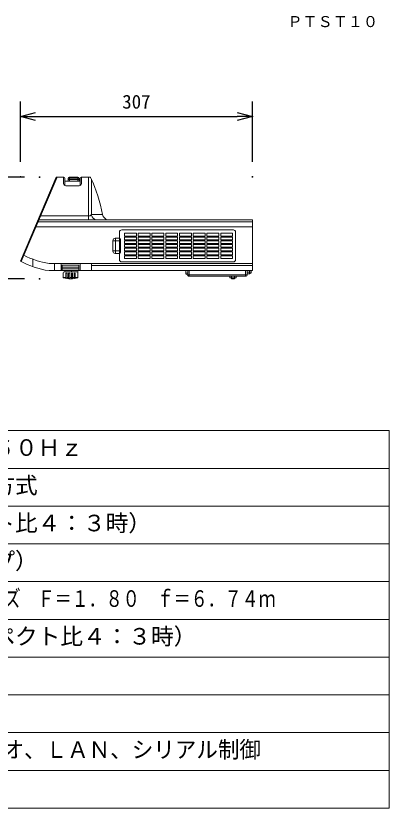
# Model space of a CAD drawing. Units: millimetres, scale not verified. Extents: x -63 to 62, y -56 to 57.
# Drawn here: x 13.1 to 62.5, y -56.5 to 48.4 of the extents above; entities that cross this region are included whole.
import ezdxf
from ezdxf.enums import TextEntityAlignment as Align

# ---------------------------------------------------------------- set-up
doc = ezdxf.new("R2010")
doc.units = ezdxf.units.MM
doc.header["$LTSCALE"] = 0.125
doc.header["$PDMODE"] = 32
doc.header["$PDSIZE"] = 0.0625
for name, color, linetype, lineweight in [('0-0_0', 7, 'Continuous', 25), ('0-1_WAKU', 1, 'Continuous', 18), ('0-5_GAIKEI', 1, 'Continuous', 18), ('0-6_SUNPO', 7, 'Continuous', 25)]:
    doc.layers.add(name, color=color, linetype=linetype, lineweight=lineweight)
for name, color, linetype in [('0-2_MOJI1', 7, 'Continuous'), ('0-3_TOUROKU', 7, 'Continuous'), ('0-4_DEFPOINTS', 7, 'Continuous')]:
    doc.layers.add(name, color=color, linetype=linetype)
doc.styles.add('ＭＳ ゴシック', font='')
doc.styles.get('ＭＳ ゴシック').set_extended_font_data('MS Gothic')

# ---------------------------------------------------------------- blocks, each defined once
blk = doc.blocks.new('_OPEN30')
at = {"layer": '0-0_0'}
blk.add_line((0, 0), (-1, 0), dxfattribs=at)
blk.add_lwpolyline([(-1, 0.26795), (0, 0), (-1, -0.26795)], dxfattribs=at)
blk = doc.blocks.new('D6')
at = {"layer": '0-4_DEFPOINTS'}
for p in [(16.8381, 22.1267), (8.8381, 8.6299), (16.8381, 8.6299)]:
    blk.add_point(p, dxfattribs=at)
at = {"layer": '0-6_SUNPO'}
for p, q in [((14.8381, 22.1267), (6.8381, 22.1267)), ((8.8381, 20.1267), (8.8381, 10.6299)), ((14.8381, 8.6299), (6.8381, 8.6299))]:
    blk.add_line(p, q, dxfattribs=at)
at = {"layer": '0-6_SUNPO', "xscale": 2, "yscale": 2}
for p, rotation in [((8.8381, 22.1267), 90), ((8.8381, 8.6299), 270)]:
    blk.add_blockref('_OPEN30', p, dxfattribs=dict(at, rotation=rotation))
at = {"layer": '0-6_SUNPO', "style": 'ＭＳ ゴシック'}
blk.add_text('135', height=1.833, rotation=90, dxfattribs=at).set_placement((8.3381, 13.5033), align=Align.BOTTOM_LEFT)
blk = doc.blocks.new('D5')
at = {"layer": '0-4_DEFPOINTS'}
for p in [(44.9962, 30.135), (14.2962, 22.135), (44.9962, 22.135)]:
    blk.add_point(p, dxfattribs=at)
at = {"layer": '0-6_SUNPO'}
for p, q in [((14.2962, 24.135), (14.2962, 32.135)), ((44.9962, 24.135), (44.9962, 32.135)), ((16.2962, 30.135), (42.9962, 30.135))]:
    blk.add_line(p, q, dxfattribs=at)
at = {"layer": '0-6_SUNPO', "xscale": 2, "yscale": 2, "rotation": 180}
blk.add_blockref('_OPEN30', (14.2962, 30.135), dxfattribs=at)
at = {"layer": '0-6_SUNPO', "xscale": 2, "yscale": 2}
blk.add_blockref('_OPEN30', (44.9962, 30.135), dxfattribs=at)
at = {"layer": '0-6_SUNPO', "style": 'ＭＳ ゴシック'}
blk.add_text('307', height=1.833, dxfattribs=at).set_placement((27.7712, 30.635), align=Align.BOTTOM_LEFT)

msp = doc.modelspace()

# ---------------------------------------------------------------- linework, layer by layer
at = {"layer": '0-1_WAKU', "color": 4}
for p, q in [((62.4905, -6.4997), (-62.5095, -6.4997)), ((62.4905, -56.4997), (62.4905, -6.4997)), ((-62.5095, -56.4997), (62.4905, -56.4997))]:
    msp.add_line(p, q, dxfattribs=at)
at = {"layer": '0-1_WAKU'}
for p, q in [((-62.5095, -11.4997), (62.4905, -11.4997)), ((-62.5095, -16.4997), (62.4905, -16.4997)), ((-62.5095, -21.4997), (62.4905, -21.4997)), ((-62.5095, -26.4997), (62.4905, -26.4997)), ((-62.5095, -31.4997), (62.4905, -31.4997)), ((-62.5095, -36.4997), (62.4905, -36.4997)), ((-62.5095, -41.4997), (62.4905, -41.4997)), ((-62.5095, -46.4997), (62.4905, -46.4997)), ((-62.5095, -51.4997), (62.4905, -51.4997))]:
    msp.add_line(p, q, dxfattribs=at)
at = {"layer": '0-5_GAIKEI', "color": 7}
for p, q in [((13.7002, 15.9632), (18.4101, 27.0869)), ((18.4101, 27.0869), (19.4461, 27.0869)), ((19.5946, 26.9384), (19.5946, 26.0725)), ((19.5946, 26.5331), (21.5844, 26.5331)), ((20.0077, 26.9384), (20.0077, 26.5331)), ((20.1562, 27.0869), (21.305, 27.0869)), ((21.4535, 26.9384), (21.4535, 26.5331)), ((21.5844, 26.9384), (21.5844, 26.0725)), ((22.8578, 27.0869), (21.7329, 27.0869)), ((22.5106, 27.0869), (22.8578, 27.0869)), ((19.7052, 25.924), (21.4738, 25.924)), ((44.4002, 14.6869), (44.4002, 21.407)), ((17.4881, 14.6869), (44.4002, 14.6869)), ((19.3624, 14.3811), (19.3624, 13.7557)), ((21.1671, 14.5296), (19.5109, 14.5296)), ((19.5705, 14.5296), (19.5705, 14.6869)), ((21.291, 14.4629), (21.291, 14.6869)), ((21.3156, 14.3811), (21.3156, 13.7557)), ((35.6078, 14.2812), (35.6078, 14.6869)), ((35.6083, 14.3702), (35.8359, 14.3702)), ((35.8359, 14.1327), (35.8359, 14.6869)), ((35.9809, 13.9364), (43.5501, 13.9364)), ((41.4165, 13.7301), (41.4165, 13.9364)), ((41.4165, 13.7301), (42.2392, 13.7301)), ((41.6219, 13.7301), (41.6219, 13.9364)), ((42.0283, 13.7301), (42.0283, 13.9364)), ((42.2392, 13.7301), (42.2392, 13.9364)), ((43.6985, 14.0849), (43.6985, 14.6869)), ((43.6985, 14.2689), (44.0697, 14.2689)), ((44.2181, 14.4174), (44.2181, 14.6869))]:
    msp.add_line(p, q, dxfattribs=at)
at = {"layer": '0-5_GAIKEI'}
for p, q in [((13.802, 15.9021), (18.5384, 27.0869)), ((19.4082, 27.0869), (19.4082, 26.221)), ((20.0077, 26.7596), (21.4535, 26.7596)), ((20.0079, 26.9459), (21.4533, 26.9459)), ((20.1739, 27.0869), (20.1739, 26.5331)), ((21.2872, 27.0869), (21.2872, 26.5331)), ((21.7708, 27.0869), (21.7708, 26.221)), ((22.7096, 21.407), (22.7096, 27.0869)), ((23.1, 22.0078), (23.1, 26.7862)), ((23.1, 22.1031), (24.5474, 22.1031)), ((16.0288, 21.1572), (44.4002, 21.1572)), ((16.1347, 21.407), (44.4002, 21.407)), ((16.3609, 21.941), (22.7096, 21.941)), ((15.7519, 20.5038), (44.4002, 20.5038)), ((41.8749, 20.0936), (27.0966, 20.0936)), ((26.792, 18.9677), (26.2387, 18.9677)), ((26.2573, 18.9677), (26.2573, 16.9602)), ((26.7996, 19.7966), (26.7996, 16.1421)), ((29.0386, 19.6372), (27.467, 19.6372)), ((27.467, 19.6372), (27.467, 19.2714)), ((29.0386, 19.2714), (27.467, 19.2714)), ((27.467, 19.1424), (27.467, 18.7766)), ((29.0386, 19.1424), (27.467, 19.1424)), ((29.0386, 19.6372), (29.0386, 19.2714)), ((29.0386, 19.1424), (29.0386, 18.7766)), ((29.2862, 19.6372), (29.2862, 19.2714)), ((30.8578, 19.6372), (29.2862, 19.6372)), ((30.8578, 19.2714), (29.2862, 19.2714)), ((30.8578, 19.1424), (29.2862, 19.1424)), ((29.2862, 19.1424), (29.2862, 18.7766)), ((30.8578, 19.6372), (30.8578, 19.2714)), ((30.8578, 19.1424), (30.8578, 18.7766)), ((32.677, 19.6372), (31.1054, 19.6372)), ((31.1054, 19.6372), (31.1054, 19.2714)), ((32.677, 19.2714), (31.1054, 19.2714)), ((31.1054, 19.1424), (31.1054, 18.7766)), ((32.677, 19.1424), (31.1054, 19.1424)), ((32.677, 19.6372), (32.677, 19.2714)), ((32.677, 19.1424), (32.677, 18.7766)), ((34.4962, 19.6372), (32.9246, 19.6372)), ((32.9246, 19.6372), (32.9246, 19.2714)), ((34.4962, 19.2714), (32.9246, 19.2714)), ((32.9246, 19.1424), (32.9246, 18.7766)), ((34.4962, 19.1424), (32.9246, 19.1424)), ((34.4962, 19.6372), (34.4962, 19.2714)), ((34.4962, 19.1424), (34.4962, 18.7766)), ((34.7437, 19.6372), (34.7437, 19.2714)), ((36.3153, 19.6372), (34.7437, 19.6372)), ((36.3153, 19.2714), (34.7437, 19.2714)), ((36.3153, 19.1424), (34.7437, 19.1424)), ((34.7437, 19.1424), (34.7437, 18.7766)), ((36.3153, 19.6372), (36.3153, 19.2714)), ((36.3153, 19.1424), (36.3153, 18.7766)), ((36.5629, 19.6372), (36.5629, 19.2714)), ((38.1345, 19.6372), (36.5629, 19.6372)), ((38.1345, 19.2714), (36.5629, 19.2714)), ((38.1345, 19.1424), (36.5629, 19.1424)), ((36.5629, 19.1424), (36.5629, 18.7766)), ((38.1345, 19.6372), (38.1345, 19.2714)), ((38.1345, 19.1424), (38.1345, 18.7766)), ((38.3821, 19.6372), (38.3821, 19.2714)), ((39.9537, 19.6372), (38.3821, 19.6372)), ((39.9537, 19.2714), (38.3821, 19.2714)), ((39.9537, 19.1424), (38.3821, 19.1424)), ((38.3821, 19.1424), (38.3821, 18.7766)), ((39.9537, 19.6372), (39.9537, 19.2714)), ((39.9537, 19.1424), (39.9537, 18.7766)), ((41.7729, 19.6372), (40.2013, 19.6372)), ((40.2013, 19.6372), (40.2013, 19.2714)), ((41.7729, 19.2714), (40.2013, 19.2714)), ((40.2013, 19.1424), (40.2013, 18.7766)), ((41.7729, 19.1424), (40.2013, 19.1424)), ((41.7729, 19.6372), (41.7729, 19.2714)), ((41.7729, 19.1424), (41.7729, 18.7766)), ((42.1719, 16.1421), (42.1719, 19.7966)), ((25.9417, 18.6707), (25.9417, 17.2572)), ((26.792, 18.6325), (25.9417, 18.6325)), ((26.9405, 17.1087), (26.9405, 18.8192)), ((29.0386, 18.7766), (27.467, 18.7766)), ((29.0386, 18.6475), (27.467, 18.6475)), ((27.467, 18.6475), (27.467, 18.2818)), ((29.0386, 18.2818), (27.467, 18.2818)), ((29.0386, 18.1527), (27.467, 18.1527)), ((27.467, 18.1527), (27.467, 17.787)), ((29.0386, 18.6475), (29.0386, 18.2818)), ((29.0386, 18.1527), (29.0386, 17.787)), ((30.8578, 18.7766), (29.2862, 18.7766)), ((29.2862, 18.6475), (29.2862, 18.2818)), ((30.8578, 18.6475), (29.2862, 18.6475)), ((30.8578, 18.2818), (29.2862, 18.2818)), ((29.2862, 18.1527), (29.2862, 17.787)), ((30.8578, 18.1527), (29.2862, 18.1527)), ((30.8578, 18.6475), (30.8578, 18.2818)), ((30.8578, 18.1527), (30.8578, 17.787)), ((32.677, 18.7766), (31.1054, 18.7766)), ((32.677, 18.6475), (31.1054, 18.6475)), ((31.1054, 18.6475), (31.1054, 18.2818)), ((32.677, 18.2818), (31.1054, 18.2818)), ((32.677, 18.1527), (31.1054, 18.1527)), ((31.1054, 18.1527), (31.1054, 17.787)), ((32.677, 18.6475), (32.677, 18.2818)), ((32.677, 18.1527), (32.677, 17.787)), ((34.4962, 18.7766), (32.9246, 18.7766)), ((34.4962, 18.6475), (32.9246, 18.6475)), ((32.9246, 18.6475), (32.9246, 18.2818)), ((34.4962, 18.2818), (32.9246, 18.2818)), ((34.4962, 18.1527), (32.9246, 18.1527)), ((32.9246, 18.1527), (32.9246, 17.787)), ((34.4962, 18.6475), (34.4962, 18.2818)), ((34.4962, 18.1527), (34.4962, 17.787)), ((36.3153, 18.7766), (34.7437, 18.7766)), ((34.7437, 18.6475), (34.7437, 18.2818)), ((36.3153, 18.6475), (34.7437, 18.6475)), ((36.3153, 18.2818), (34.7437, 18.2818)), ((34.7437, 18.1527), (34.7437, 17.787)), ((36.3153, 18.1527), (34.7437, 18.1527)), ((36.3153, 18.6475), (36.3153, 18.2818)), ((36.3153, 18.1527), (36.3153, 17.787)), ((38.1345, 18.7766), (36.5629, 18.7766)), ((36.5629, 18.6475), (36.5629, 18.2818)), ((38.1345, 18.6475), (36.5629, 18.6475)), ((38.1345, 18.2818), (36.5629, 18.2818)), ((36.5629, 18.1527), (36.5629, 17.787)), ((38.1345, 18.1527), (36.5629, 18.1527)), ((38.1345, 18.6475), (38.1345, 18.2818)), ((38.1345, 18.1527), (38.1345, 17.787)), ((39.9537, 18.7766), (38.3821, 18.7766)), ((38.3821, 18.6475), (38.3821, 18.2818)), ((39.9537, 18.6475), (38.3821, 18.6475)), ((39.9537, 18.2818), (38.3821, 18.2818)), ((38.3821, 18.1527), (38.3821, 17.787)), ((39.9537, 18.1527), (38.3821, 18.1527)), ((39.9537, 18.6475), (39.9537, 18.2818)), ((39.9537, 18.1527), (39.9537, 17.787)), ((41.7729, 18.7766), (40.2013, 18.7766)), ((41.7729, 18.6475), (40.2013, 18.6475)), ((40.2013, 18.6475), (40.2013, 18.2818)), ((41.7729, 18.2818), (40.2013, 18.2818)), ((41.7729, 18.1527), (40.2013, 18.1527)), ((40.2013, 18.1527), (40.2013, 17.787)), ((41.7729, 18.6475), (41.7729, 18.2818)), ((41.7729, 18.1527), (41.7729, 17.787)), ((26.792, 17.2954), (25.9417, 17.2954)), ((26.2387, 16.9602), (26.792, 16.9602)), ((29.0386, 17.787), (27.467, 17.787)), ((27.467, 17.6579), (27.467, 17.2921)), ((29.0386, 17.6579), (27.467, 17.6579)), ((29.0386, 17.2921), (27.467, 17.2921)), ((27.467, 17.163), (27.467, 16.7973)), ((29.0386, 17.163), (27.467, 17.163)), ((29.0386, 16.7973), (27.467, 16.7973)), ((29.0386, 17.6579), (29.0386, 17.2921)), ((29.0386, 17.163), (29.0386, 16.7973)), ((30.8578, 17.787), (29.2862, 17.787)), ((30.8578, 17.6579), (29.2862, 17.6579)), ((29.2862, 17.6579), (29.2862, 17.2921)), ((30.8578, 17.2921), (29.2862, 17.2921)), ((30.8578, 17.163), (29.2862, 17.163)), ((29.2862, 17.163), (29.2862, 16.7973)), ((30.8578, 16.7973), (29.2862, 16.7973)), ((30.8578, 17.6579), (30.8578, 17.2921)), ((30.8578, 17.163), (30.8578, 16.7973)), ((32.677, 17.787), (31.1054, 17.787)), ((31.1054, 17.6579), (31.1054, 17.2921)), ((32.677, 17.6579), (31.1054, 17.6579)), ((32.677, 17.2921), (31.1054, 17.2921)), ((31.1054, 17.163), (31.1054, 16.7973)), ((32.677, 17.163), (31.1054, 17.163)), ((32.677, 16.7973), (31.1054, 16.7973)), ((32.677, 17.6579), (32.677, 17.2921)), ((32.677, 17.163), (32.677, 16.7973)), ((34.4962, 17.787), (32.9246, 17.787)), ((32.9246, 17.6579), (32.9246, 17.2921)), ((34.4962, 17.6579), (32.9246, 17.6579)), ((34.4962, 17.2921), (32.9246, 17.2921)), ((32.9246, 17.163), (32.9246, 16.7973)), ((34.4962, 17.163), (32.9246, 17.163)), ((34.4962, 16.7973), (32.9246, 16.7973)), ((34.4962, 17.6579), (34.4962, 17.2921)), ((34.4962, 17.163), (34.4962, 16.7973)), ((36.3153, 17.787), (34.7437, 17.787)), ((36.3153, 17.6579), (34.7437, 17.6579)), ((34.7437, 17.6579), (34.7437, 17.2921)), ((36.3153, 17.2921), (34.7437, 17.2921)), ((36.3153, 17.163), (34.7437, 17.163)), ((34.7437, 17.163), (34.7437, 16.7973)), ((36.3153, 16.7973), (34.7437, 16.7973)), ((36.3153, 17.6579), (36.3153, 17.2921)), ((36.3153, 17.163), (36.3153, 16.7973)), ((38.1345, 17.787), (36.5629, 17.787)), ((38.1345, 17.6579), (36.5629, 17.6579)), ((36.5629, 17.6579), (36.5629, 17.2921)), ((38.1345, 17.2921), (36.5629, 17.2921)), ((38.1345, 17.163), (36.5629, 17.163)), ((36.5629, 17.163), (36.5629, 16.7973)), ((38.1345, 16.7973), (36.5629, 16.7973)), ((38.1345, 17.6579), (38.1345, 17.2921)), ((38.1345, 17.163), (38.1345, 16.7973)), ((39.9537, 17.787), (38.3821, 17.787)), ((39.9537, 17.6579), (38.3821, 17.6579)), ((38.3821, 17.6579), (38.3821, 17.2921)), ((39.9537, 17.2921), (38.3821, 17.2921)), ((39.9537, 17.163), (38.3821, 17.163)), ((38.3821, 17.163), (38.3821, 16.7973)), ((39.9537, 16.7973), (38.3821, 16.7973)), ((39.9537, 17.6579), (39.9537, 17.2921)), ((39.9537, 17.163), (39.9537, 16.7973)), ((41.7729, 17.787), (40.2013, 17.787)), ((40.2013, 17.6579), (40.2013, 17.2921)), ((41.7729, 17.6579), (40.2013, 17.6579)), ((41.7729, 17.2921), (40.2013, 17.2921)), ((40.2013, 17.163), (40.2013, 16.7973)), ((41.7729, 17.163), (40.2013, 17.163)), ((41.7729, 16.7973), (40.2013, 16.7973)), ((41.7729, 17.6579), (41.7729, 17.2921)), ((41.7729, 17.163), (41.7729, 16.7973)), ((15.3241, 16.2079), (15.3241, 15.2308)), ((27.0966, 15.8451), (41.8749, 15.8451)), ((29.0386, 16.6682), (27.467, 16.6682)), ((27.467, 16.6682), (27.467, 16.3025)), ((29.0386, 16.3025), (27.467, 16.3025)), ((29.0386, 16.6682), (29.0386, 16.3025)), ((29.2862, 16.6682), (29.2862, 16.3025)), ((30.8578, 16.6682), (29.2862, 16.6682)), ((30.8578, 16.3025), (29.2862, 16.3025)), ((30.8578, 16.6682), (30.8578, 16.3025)), ((32.677, 16.6682), (31.1054, 16.6682)), ((31.1054, 16.6682), (31.1054, 16.3025)), ((32.677, 16.3025), (31.1054, 16.3025)), ((32.677, 16.6682), (32.677, 16.3025)), ((34.4962, 16.6682), (32.9246, 16.6682)), ((32.9246, 16.6682), (32.9246, 16.3025)), ((34.4962, 16.3025), (32.9246, 16.3025)), ((34.4962, 16.6682), (34.4962, 16.3025)), ((34.7437, 16.6682), (34.7437, 16.3025)), ((36.3153, 16.6682), (34.7437, 16.6682)), ((36.3153, 16.3025), (34.7437, 16.3025)), ((36.3153, 16.6682), (36.3153, 16.3025)), ((36.5629, 16.6682), (36.5629, 16.3025)), ((38.1345, 16.6682), (36.5629, 16.6682)), ((38.1345, 16.3025), (36.5629, 16.3025)), ((38.1345, 16.6682), (38.1345, 16.3025)), ((38.3821, 16.6682), (38.3821, 16.3025)), ((39.9537, 16.6682), (38.3821, 16.6682)), ((39.9537, 16.3025), (38.3821, 16.3025)), ((39.9537, 16.6682), (39.9537, 16.3025)), ((41.7729, 16.6682), (40.2013, 16.6682)), ((40.2013, 16.6682), (40.2013, 16.3025)), ((41.7729, 16.3025), (40.2013, 16.3025)), ((41.7729, 16.6682), (41.7729, 16.3025)), ((17.5059, 15.6223), (44.4002, 15.6223)), ((18.1979, 15.6223), (18.1979, 14.6869)), ((19.077, 15.6223), (19.077, 14.6869)), ((19.2195, 15.42), (21.4484, 15.42)), ((19.2195, 15.42), (19.2195, 14.6869)), ((19.2195, 15.1707), (21.4484, 15.1707)), ((19.2195, 14.9095), (21.4484, 14.9095)), ((21.4484, 15.42), (21.4484, 14.6869)), ((21.5909, 15.6223), (21.5909, 14.6869)), ((23.1234, 15.6223), (23.1234, 14.6869)), ((23.1234, 15.3725), (44.4002, 15.3725)), ((19.7174, 13.7833), (19.3624, 13.7833)), ((19.7174, 14.3467), (19.7174, 13.6912)), ((19.7174, 14.3467), (19.8741, 14.3467)), ((19.7174, 13.6912), (19.8741, 13.6912)), ((19.8741, 14.3467), (19.8741, 13.6912)), ((20.0724, 13.7833), (19.8741, 13.7833)), ((20.0724, 14.3467), (20.2292, 14.3467)), ((20.2292, 14.3467), (20.2292, 13.6912)), ((20.4488, 13.7833), (20.2292, 13.7833)), ((20.4488, 14.3467), (20.4488, 13.6912)), ((20.6056, 14.3467), (20.4488, 14.3467)), ((20.6056, 13.6912), (20.4488, 13.6912)), ((20.4573, 14.5296), (20.4573, 14.6869)), ((20.6056, 14.3467), (20.6056, 13.6912)), ((20.8039, 13.7833), (20.6056, 13.7833)), ((20.9606, 14.3467), (20.8039, 14.3467)), ((20.8039, 14.3467), (20.8039, 13.6912)), ((21.3156, 13.7833), (20.9606, 13.7833)), ((35.7563, 14.1327), (43.6985, 14.1327)), ((36.0397, 13.9364), (36.0397, 14.6869)), ((43.4958, 13.9364), (43.4958, 14.6869)), ((43.6985, 14.4779), (44.2181, 14.4779)), ((43.99, 14.2689), (43.99, 14.6869))]:
    msp.add_line(p, q, dxfattribs=at)
for points in [[(20.0724, 14.3467), (20.0724, 13.6912), (20.2292, 13.6912)], [(20.9606, 14.3467), (20.9606, 13.6912), (20.8039, 13.6912)]]:
    msp.add_lwpolyline(points, dxfattribs=at)
at = {"layer": '0-5_GAIKEI', "color": 7}
for centre, radius, start, end in [((19.4461, 26.9384), 0.1485, 0, 90), ((20.1562, 26.9384), 0.1485, 90, 180), ((21.305, 26.9384), 0.1485, 0, 90), ((21.7329, 26.9384), 0.1485, 90, 180), ((22.8578, 26.9384), 0.1485, 27.02039, 90), ((6.3919, 19.0348), 18.4129, 9.59248, 25.65207), ((19.7431, 26.0725), 0.1485, 180, 270), ((21.4359, 26.0725), 0.1485, 270, 0), ((25.6601, 22.5), 1.1814, 199.63195, 247.69123), ((19.1529, 25.887), 11.3232, 241.21305, 261.54511), ((19.5109, 14.3811), 0.1485, 90, 180), ((20.339, 16.5523), 2.9622, 250.75009, 289.24991), ((21.1671, 14.3811), 0.1485, 0, 90), ((35.7563, 14.2812), 0.1485, 180, 270), ((36.0103, 14.1098), 0.1759, 172.52761, 279.63206), ((41.8469, 13.911), 0.3232, 214.02923, 325.97077), ((43.5501, 14.0849), 0.1485, 270, 0), ((44.0697, 14.4174), 0.1485, 270, 0)]:
    msp.add_arc(centre, radius, start, end, dxfattribs=at)
at = {"layer": '0-5_GAIKEI'}
for centre, radius, start, end in [((19.7052, 26.221), 0.297, 180, 270), ((21.4738, 26.221), 0.297, 270, 0), ((22.7876, 22.3044), 0.3716, 257.88166, 327.21245), ((23.9974, 22.309), 0.9465, 198.55725, 252.34956), ((27.0966, 19.7966), 0.297, 90, 180), ((41.8749, 19.7966), 0.297, 0, 90), ((26.2387, 18.6707), 0.297, 90, 180), ((26.792, 18.8192), 0.1485, 0, 90), ((26.2387, 17.2572), 0.297, 180, 270), ((26.792, 17.1087), 0.1485, 270, 0), ((19.2666, 26.5403), 11.059, 242.50712, 260.83923), ((27.0966, 16.1421), 0.297, 180, 270), ((41.8749, 16.1421), 0.297, 270, 0)]:
    msp.add_arc(centre, radius, start, end, dxfattribs=at)

# ---------------------------------------------------------------- block references
at = {"layer": '0-6_SUNPO'}
for name in ['D5', 'D6']:
    msp.add_blockref(name, (-0.596, 4.9601), dxfattribs=at)

# ---------------------------------------------------------------- texts
at = {"layer": '0-2_MOJI1', "style": 'ＭＳ ゴシック'}
for s, p in [('ＡＣ１００Ｖ\u3000５０／６０Ｈｚ', (-20.0095, -10.4997)), ('光分離／プリズム合成方式', (-20.0095, -15.4997)), ('０．６３型（アスペクト比４：３時）', (-20.0095, -20.4997)), ('２２０Ｗ（ＵＨＭランプ）\u3000', (-20.0095, -25.4997)), ('６０～１１０型（アスペクト比４：３時）', (-20.0095, -35.4997))]:
    msp.add_text(s, height=2.199, dxfattribs=at).set_placement(p, align=Align.BOTTOM_LEFT)
for s, width, p in [('固定焦点・手動フォーカスレンズ\u3000Ｆ＝１．８０\u3000ｆ＝６．７４ｍ', 0.75, (-20.0095, -30.4997)), ('ＲＧＢ、ビデオ、Ｓビデオ、ＬＡＮ、シリアル制御', 0.95, (-20.0095, -50.4997))]:
    msp.add_text(s, height=2.199, dxfattribs=dict(at, width=width)).set_placement(p, align=Align.BOTTOM_LEFT)
at = {"layer": '0-3_TOUROKU', "style": 'ＭＳ ゴシック'}
msp.add_text('ＰＴＳＴ１０', height=1.466, dxfattribs=at).set_placement((49.0238, 46.5003), align=Align.BOTTOM_LEFT)

doc.saveas('drawing.dxf')
